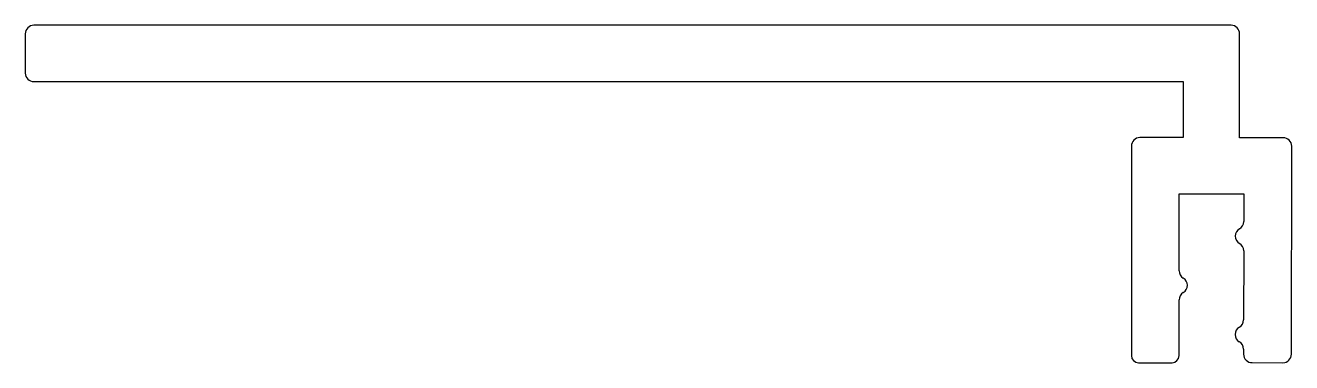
# Model space of a CAD drawing. Extents: x 1440.9 to 1485.9, y 1805.7 to 1817.7.
import ezdxf

# ---------------------------------------------------------------- set-up
doc = ezdxf.new("R2010")
doc.units = 0
doc.layers.get('0').update_dxf_attribs({"linetype": 'CONTINUOUS'})

msp = doc.modelspace()

# ---------------------------------------------------------------- linework, layer by layer
at = {"color": 0}
for p, q in [((1483.702, 1817.695), (1441.152, 1817.695)), ((1440.852, 1817.395), (1440.852, 1815.995)), ((1484.002, 1813.696), (1484.002, 1817.395)), ((1441.152, 1815.695), (1482.002, 1815.695)), ((1482.002, 1815.695), (1482.002, 1813.699)), ((1482.002, 1813.699), (1480.456, 1813.7)), ((1485.552, 1813.695), (1484.002, 1813.696)), ((1480.156, 1813.399), (1480.156, 1805.946)), ((1485.843, 1805.995), (1485.852, 1813.394)), ((1481.85, 1808.965), (1481.85, 1811.698)), ((1481.85, 1811.698), (1484.15, 1811.697)), ((1484.15, 1811.697), (1484.148, 1810.716)), ((1484.147, 1809.677), (1484.144, 1807.217)), ((1481.85, 1805.946), (1481.85, 1807.928)), ((1484.143, 1806.176), (1484.143, 1805.997)), ((1480.406, 1805.696), (1481.6, 1805.696)), ((1484.442, 1805.697), (1485.542, 1805.695))]:
    msp.add_line(p, q, dxfattribs=at)
for centre, radius, start, end in [((1441.152, 1817.395), 0.3, 90, 180), ((1483.702, 1817.395), 0.3, 0, 90), ((1441.152, 1815.995), 0.3, 180, 270), ((1480.456, 1813.4), 0.3, 89.9582, 180.1857), ((1485.552, 1813.395), 0.3, 359.9381, 89.9381), ((1484.148, 1810.197), 0.3, 119.9404, 239.9358), ((1483.848, 1810.717), 0.3, 299.9358, 359.9381), ((1483.847, 1809.677), 0.3, 359.9381, 59.9404), ((1482.15, 1808.965), 0.3, 180, 239.7638), ((1481.848, 1808.447), 0.3, 300.2409, 59.7591), ((1482.15, 1807.928), 0.3, 120.2362, 180), ((1483.844, 1807.218), 0.3, 299.6978, 359.9381), ((1484.141, 1806.697), 0.3, 119.7024, 240.1738), ((1483.843, 1806.176), 0.3, 359.9381, 60.1784), ((1480.406, 1805.946), 0.25, 180, 270), ((1481.6, 1805.946), 0.25, 270, 0), ((1484.443, 1805.997), 0.3, 179.9381, 269.9381), ((1485.543, 1805.995), 0.3, 269.9381, 359.9381)]:
    msp.add_arc(centre, radius, start, end, dxfattribs=at)

doc.saveas('drawing.dxf')
